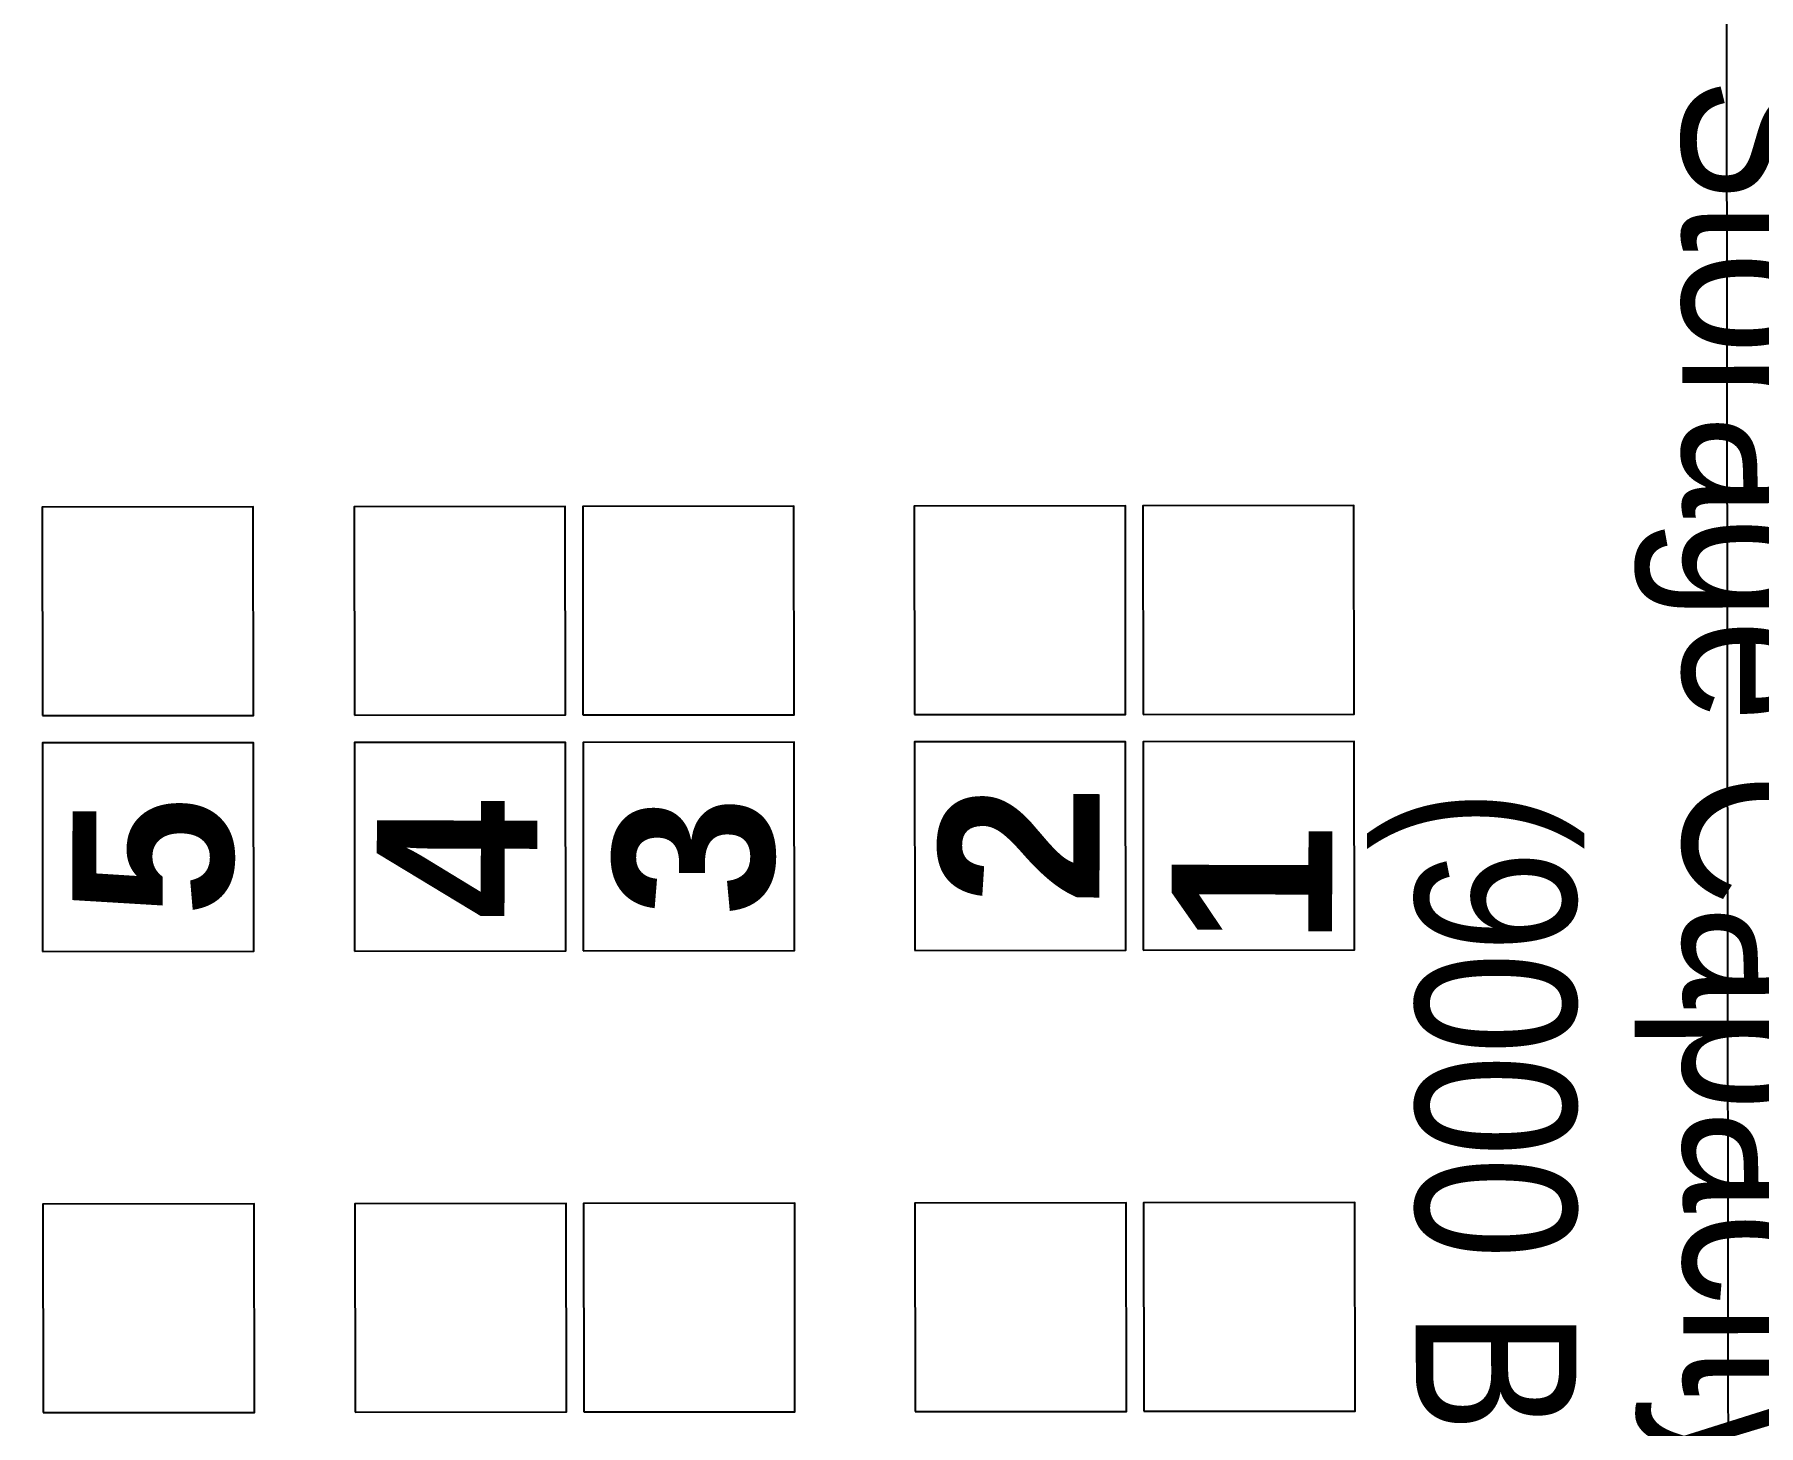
# Model space of a CAD drawing. Header units: feet. Extents: x -99009 to 3252343, y -11094690 to 9035152.
# Drawn here: x 2448018 to 2456071, y -1957680 to -1951181 of the extents above; entities that cross this region are included whole.
import ezdxf

# ---------------------------------------------------------------- set-up
doc = ezdxf.new("R2010")
doc.units = ezdxf.units.FT
doc.layers.add('1', color=1, linetype='Continuous')
doc.layers.add('GANGWAY', color=51, linetype='Continuous', lineweight=25)
doc.layers.add('TEXT-INSIDE BUILDING', color=30, linetype='Continuous', lineweight=0)
doc.styles.add('ARIAL NARROW', font='ARIALN.TTF')
doc.styles.get("Standard").update_dxf_attribs({"font": 'GOTHICB.TTF'})

msp = doc.modelspace()

# ---------------------------------------------------------------- linework, layer by layer
at = {"color": 3}
for points in [[(2448055.29756, -1954363.10504), (2449041.69234, -1954361.98512), (2449040.5866, -1953388.07635), (2448054.19182, -1953389.19627)], [(2449512.55774, -1954361.45052), (2450498.95251, -1954360.3306), (2450497.84677, -1953386.42183), (2449511.45199, -1953387.54175)], [(2450580.30667, -1954360.23823), (2451566.70145, -1954359.11831), (2451565.5957, -1953385.20954), (2450579.20093, -1953386.32946)], [(2452128.52033, -1954358.48044), (2453114.9151, -1954357.36052), (2453113.80936, -1953383.45175), (2452127.41458, -1953384.57167)], [(2453196.26926, -1954357.26815), (2454182.66404, -1954356.14823), (2454181.5583, -1953382.23946), (2453195.16352, -1953383.35938)], [(2448056.54861, -1955464.99541), (2449042.94339, -1955463.87549), (2449041.83765, -1954489.96672), (2448055.44287, -1954491.08664)], [(2449513.80879, -1955463.34088), (2450500.20356, -1955462.22096), (2450499.09782, -1954488.3122), (2449512.70304, -1954489.43212)], [(2450581.55772, -1955462.1286), (2451567.9525, -1955461.00868), (2451566.84675, -1954487.09991), (2450580.45198, -1954488.21983)], [(2452129.77138, -1955460.37081), (2453116.16615, -1955459.25089), (2453115.06041, -1954485.34212), (2452128.66563, -1954486.46204)], [(2453197.52031, -1955459.15852), (2454183.91509, -1955458.0386), (2454182.80935, -1954484.12983), (2453196.41457, -1954485.24975)], [(2448058.99472, -1957619.4564), (2449045.38949, -1957618.33648), (2449044.28375, -1956644.42772), (2448057.88897, -1956645.54764)], [(2449516.25489, -1957617.80188), (2450502.64967, -1957616.68196), (2450501.54392, -1956642.77319), (2449515.14915, -1956643.89311)], [(2450584.00383, -1957616.58959), (2451570.3986, -1957615.46967), (2451569.29286, -1956641.56091), (2450582.89808, -1956642.68083)], [(2452132.21748, -1957614.8318), (2453118.61226, -1957613.71188), (2453117.50651, -1956639.80311), (2452131.11174, -1956640.92303)], [(2453199.96642, -1957613.61951), (2454186.36119, -1957612.49959), (2454185.25545, -1956638.59083), (2453198.86067, -1956639.71075)]]:
    msp.add_lwpolyline(points, close=True, dxfattribs=at)
at = {"layer": '1'}
msp.add_arc((2520410.24778, -1978395.99612), 100000, 84.1346387202, 194.3871675539, dxfattribs=at)
at = {"layer": 'GANGWAY', "color": 141, "lineweight": -3}
msp.add_lwpolyline([(2406330.57044, -1962920.6184), (2406307.73986, -1942812.07332), (2406893.28442, -1942311.40819), (2455411.05414, -1942256.32271), (2455911.6215, -1942755.7547), (2455934.12815, -1962578.98467), (2455434.64017, -1963030.24717), (2406916.87045, -1963085.33265)], close=True, dxfattribs=at)

# ---------------------------------------------------------------- texts
at = {"char_height": 750, "width": 4463.9659215, "attachment_point": 3, "rotation": 89.816165338}
for s, insert in [('{4}', (2449618.08174, -1954754.63087)), ('{2}', (2452244.14778, -1954687.65844)), ('{5}', (2448196.50781, -1954742.1981)), ('{3}', (2450721.51691, -1954739.33129)), ('{1}', (2453330.64328, -1954873.71526))]:
    msp.add_mtext(s, dxfattribs=dict(at, insert=insert))
at = {"layer": 'TEXT-INSIDE BUILDING', "color": 212, "ltscale": 1200, "true_color": 0xe817de, "insert": (2456470.49868, -1957258.37037), "char_height": 750, "width": 13842.3368495, "attachment_point": 2, "rotation": 270.065051714, "style": 'ARIAL NARROW'}
msp.add_mtext('{Storage Capacity 1.00 Lks Kits (9000 Boxes)}', dxfattribs=at)

doc.saveas('drawing.dxf')
